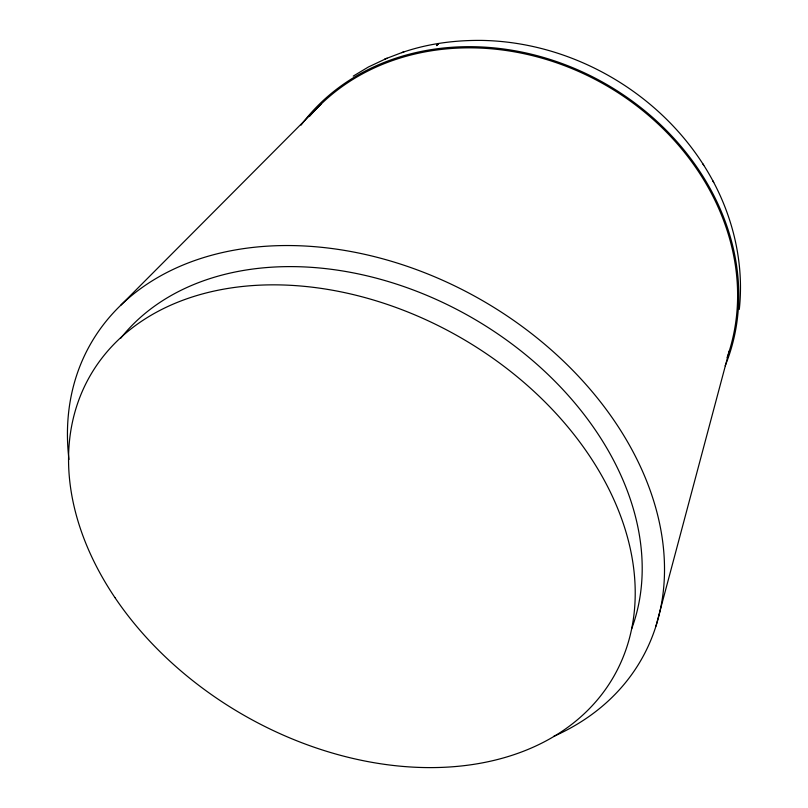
<?xml version="1.0" encoding="UTF-8"?>
<svg xmlns="http://www.w3.org/2000/svg" width="808" height="808" viewBox="0 0 808 808"><rect width="100%" height="100%" fill="white"/><g stroke="black" fill="none" stroke-linecap="round" stroke-linejoin="round"><path stroke-width="1.21" d="M739.29 309.424C744.067 265.731 734.159 221.109 713.716 182.396L712.767 180.77M655.945 626.17L729.331 350.864M120.857 305.161L320.917 104.262M353.248 76.103L368.377 67.013L387.042 58.216M401.728 52.651C426.594 43.985 453.005 40.329 479.296 40.4L481.043 40.4C576.498 41.733 669.064 97.909 713.716 182.396M384.578 59.166L404.071 51.742M702.91 163.923L703.748 165.357M301.081 125.129A245.228 208.626 29.9 0 1 604.717 83.325A245.228 208.626 29.9 0 1 725.15 365.862M68.973 459.479A317.382 232.431 29.9 0 1 480.79 299.627A317.382 232.431 29.9 0 1 553.662 736.391M309.383 116.544A244.137 207.676 29.9 0 1 605.97 85.355A244.137 207.676 29.9 0 1 727.069 357.691M120.604 338.37A295.869 216.423 29.9 0 1 470.145 316.675A295.869 216.423 29.9 0 1 631.604 628.957M438.138 44.087L436.522 45.551L438.138 44.087M114.908 597.546A301.909 217.685 29.9 0 0 604.869 690.274A301.909 217.685 29.9 0 0 335.886 290.86A301.909 217.685 29.9 0 0 114.908 597.546"/></g></svg>
